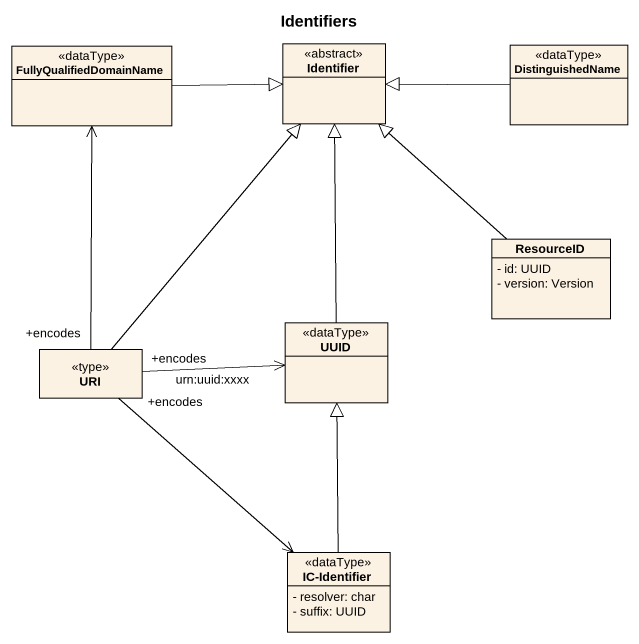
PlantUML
@startuml
title Identifiers
hide circle
hide empty members
skinparam classAttributeIconSize 0
class FullyQualifiedDomainName <<dataType>>
class Identifier <<abstract>>
class DistinguishedName <<dataType>>
class ResourceID {
  - id: UUID
  - version: Version
}
class UUID <<dataType>>
class URI <<type>>
class "IC-Identifier" as IC_Identifier <<dataType>> {
  - resolver: char
  - suffix: UUID
}
FullyQualifiedDomainName -right-|> Identifier
DistinguishedName -left-|> Identifier
ResourceID -up-|> Identifier
UUID -up-|> Identifier
URI "+encodes" -up-> FullyQualifiedDomainName
URI -up-|> Identifier
URI "+encodes" -right-> UUID : urn:uuid:xxxx
URI "+encodes" --> IC_Identifier
IC_Identifier -up-|> UUID
@enduml
